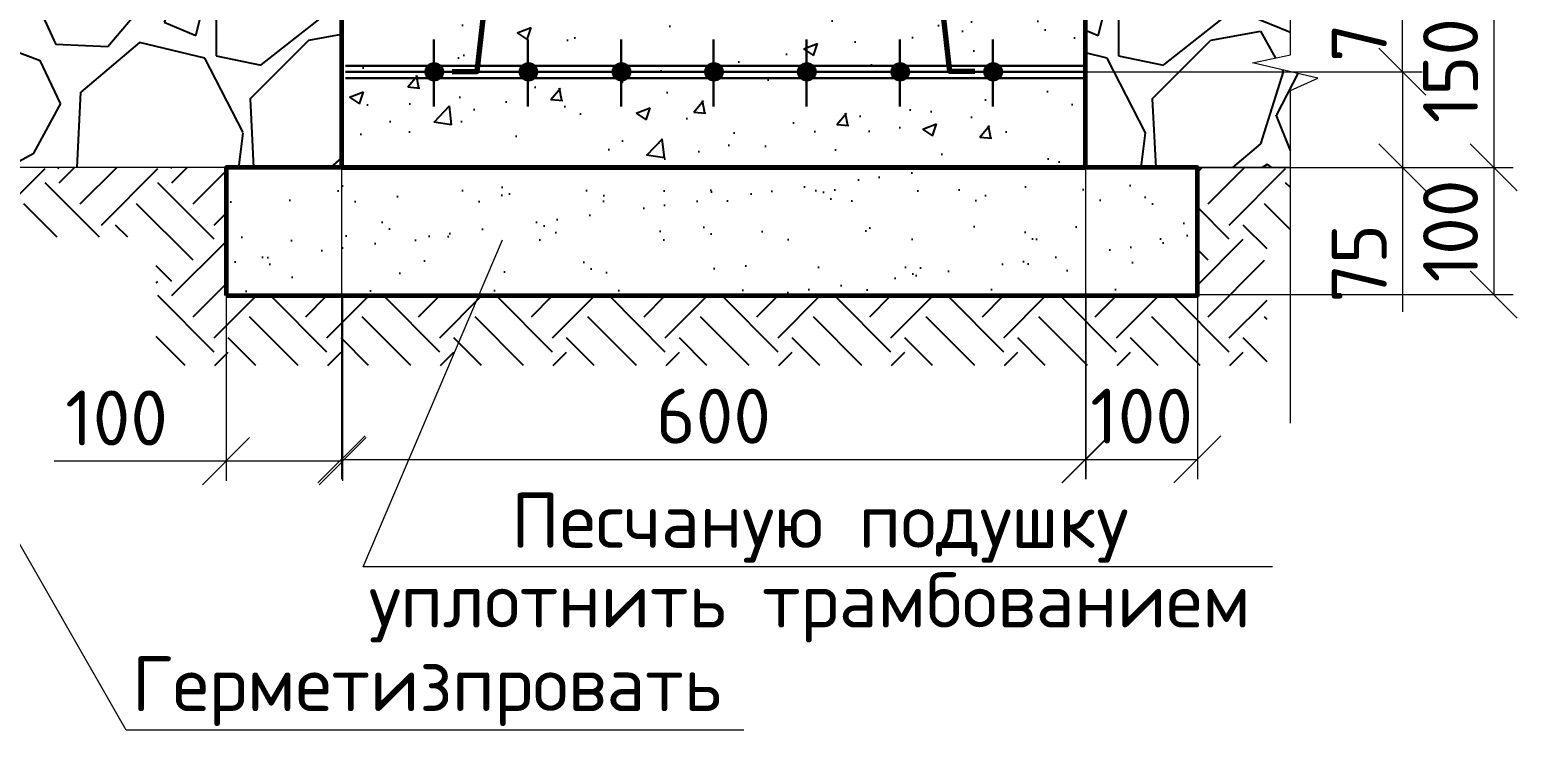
# Model space of a CAD drawing. Header units: millimetres. Extents: x -112426 to 6776, y 1218 to 38707.
# Drawn here: x 4044.8 to 4139.6, y 1518.6 to 1563.2 of the extents above; entities that cross this region are included whole.
import ezdxf

# ---------------------------------------------------------------- set-up
doc = ezdxf.new("R2010")
doc.units = ezdxf.units.MM
for name, color, linetype, lineweight in [('12  Размер', 7, 'Continuous', 20), ('Объекты проект.', 1, 'Continuous', 80), ('Объекты проектирования', 1, 'Continuous', 60), ('Размерный', 4, 'Continuous', 30)]:
    doc.layers.add(name, color=color, linetype=linetype, lineweight=lineweight)
doc.layers.add('РАЗМЕР', color=7, linetype='Continuous')
doc.layers.add('Штриховка', color=7, linetype='Continuous')
doc.styles.add('-ISOCPEUR-', font='isocpeur.TTF')
doc.styles.add('GOST', font='gost.shx', dxfattribs={"oblique": 15})
doc.dimstyles.new('М 1 к 100', dxfattribs={"dimtxt": 3.5, "dimasz": 3, "dimexe": 1.25, "dimexo": 0, "dimgap": 1, "dimtad": 1, "dimdec": 0, "dimlfac": 100, "dimtxsty": 'GOST', "dimblk": 'OBLIQUE', "dimcen": 5, "dimclrd": 256, "dimclre": 256, "dimclrt": 256, "dimazin": 2, "dimtfac": 1, "dimtdec": 0, "dimtmove": 0, "dimatfit": 3, "dimldrblk": 'NONE', "dimfxl": 0, "dimlwd": -1, "dimlwe": -1, "dimarcsym": 2})

# ---------------------------------------------------------------- blocks, each defined once
blk = doc.blocks.new('_Oblique')
at = {"color": 0, "linetype": 'ByBlock', "lineweight": -2}
blk.add_line((-0.5, -0.5), (0.5, 0.5), dxfattribs=at)
blk = doc.blocks.new('*D68')
at = {"layer": '12  Размер', "ltscale": 50, "transparency": 16777216}
for p, q in [((4112.062, 1566.762), (4139.319, 1566.762)), ((4138.069, 1566.762), (4138.069, 1554.432)), ((4112.062, 1554.432), (4139.319, 1554.432))]:
    blk.add_line(p, q, dxfattribs=at)
at = {"layer": 'Defpoints', "color": 0, "ltscale": 50, "transparency": 16777216}
for p in [(4112.062, 1566.762), (4112.062, 1554.432), (4138.069, 1554.432)]:
    blk.add_point(p, dxfattribs=at)
at = {"layer": '12  Размер', "ltscale": 50, "transparency": 16777216, "xscale": 3, "yscale": 3, "zscale": 3}
for p, rotation in [((4138.069, 1566.762), 90), ((4138.069, 1554.432), 270)]:
    blk.add_blockref('_Oblique', p, dxfattribs=dict(at, rotation=rotation))
at = {"layer": '12  Размер', "ltscale": 50, "transparency": 16777216, "insert": (4135.319, 1560.597), "char_height": 3.5, "attachment_point": 5, "rotation": 90, "style": '-ISOCPEUR-'}
blk.add_mtext('150', dxfattribs=at)
blk = doc.blocks.new('_None')
blk = doc.blocks.new('*D69')
at = {"layer": '12  Размер', "ltscale": 50, "transparency": 16777216}
for p, q in [((4112.062, 1554.432), (4139.319, 1554.432)), ((4138.069, 1554.432), (4138.069, 1546.345)), ((4119.192, 1546.345), (4139.319, 1546.345))]:
    blk.add_line(p, q, dxfattribs=at)
at = {"layer": 'Defpoints', "color": 0, "ltscale": 50, "transparency": 16777216}
for p in [(4112.062, 1554.432), (4119.192, 1546.345), (4138.069, 1546.345)]:
    blk.add_point(p, dxfattribs=at)
at = {"layer": '12  Размер', "ltscale": 50, "transparency": 16777216, "xscale": 3, "yscale": 3, "zscale": 3}
for p, rotation in [((4138.069, 1554.432), 90), ((4138.069, 1546.345), 270)]:
    blk.add_blockref('_Oblique', p, dxfattribs=dict(at, rotation=rotation))
at = {"layer": '12  Размер', "ltscale": 50, "transparency": 16777216, "insert": (4135.319, 1550.389), "char_height": 3.5, "attachment_point": 5, "rotation": 90, "style": '-ISOCPEUR-'}
blk.add_mtext('100', dxfattribs=at)
blk = doc.blocks.new('*D70')
at = {"layer": '12  Размер', "ltscale": 50, "transparency": 16777216}
for p, q in [((4057.319, 1546.271), (4057.319, 1534.486)), ((4064.743, 1546.271), (4064.743, 1534.486)), ((4057.319, 1535.736), (4046.369, 1535.736)), ((4064.743, 1535.736), (4057.319, 1535.736))]:
    blk.add_line(p, q, dxfattribs=at)
at = {"layer": 'Defpoints', "color": 0, "ltscale": 50, "transparency": 16777216}
for p in [(4057.319, 1546.271), (4064.743, 1546.271), (4057.319, 1535.736)]:
    blk.add_point(p, dxfattribs=at)
at = {"layer": '12  Размер', "ltscale": 50, "transparency": 16777216, "xscale": 3, "yscale": 3, "zscale": 3, "rotation": 180}
blk.add_blockref('_Oblique', (4057.319, 1535.736), dxfattribs=at)
at = {"layer": '12  Размер', "ltscale": 50, "transparency": 16777216, "xscale": 3, "yscale": 3, "zscale": 3}
blk.add_blockref('_Oblique', (4064.743, 1535.736), dxfattribs=at)
at = {"layer": '12  Размер', "ltscale": 50, "transparency": 16777216, "insert": (4050.344, 1538.486), "char_height": 3.5, "attachment_point": 5, "style": '-ISOCPEUR-'}
blk.add_mtext('100', dxfattribs=at)
blk = doc.blocks.new('*D62')
at = {"layer": '12  Размер', "ltscale": 50, "transparency": 16777216}
for p, q in [((4112.09, 1546.272), (4112.09, 1534.599)), ((4119.192, 1546.345), (4119.192, 1534.599)), ((4112.09, 1535.849), (4119.192, 1535.849))]:
    blk.add_line(p, q, dxfattribs=at)
at = {"layer": 'Defpoints', "color": 0, "ltscale": 50, "transparency": 16777216}
for p in [(4112.09, 1546.272), (4119.192, 1546.345), (4119.192, 1535.849)]:
    blk.add_point(p, dxfattribs=at)
at = {"layer": '12  Размер', "ltscale": 50, "transparency": 16777216, "xscale": 3, "yscale": 3, "zscale": 3, "rotation": 180}
blk.add_blockref('_Oblique', (4112.09, 1535.849), dxfattribs=at)
at = {"layer": '12  Размер', "ltscale": 50, "transparency": 16777216, "xscale": 3, "yscale": 3, "zscale": 3}
blk.add_blockref('_Oblique', (4119.192, 1535.849), dxfattribs=at)
at = {"layer": '12  Размер', "ltscale": 50, "transparency": 16777216, "insert": (4115.641, 1538.599), "char_height": 3.5, "attachment_point": 5, "style": '-ISOCPEUR-'}
blk.add_mtext('100', dxfattribs=at)
blk = doc.blocks.new('*D63')
at = {"layer": '12  Размер', "ltscale": 50, "transparency": 16777216}
for p, q in [((4111.991, 1560.521), (4133.502, 1560.521)), ((4132.252, 1560.521), (4132.252, 1554.432)), ((4112.062, 1554.432), (4133.502, 1554.432)), ((4132.252, 1554.432), (4132.252, 1545.232))]:
    blk.add_line(p, q, dxfattribs=at)
at = {"layer": 'Defpoints', "color": 0, "ltscale": 50, "transparency": 16777216}
for p in [(4111.991, 1560.521), (4112.062, 1554.432), (4132.252, 1554.432)]:
    blk.add_point(p, dxfattribs=at)
at = {"layer": '12  Размер', "ltscale": 50, "transparency": 16777216, "xscale": 3, "yscale": 3, "zscale": 3}
for p, rotation in [((4132.252, 1560.521), 90), ((4132.252, 1554.432), 270)]:
    blk.add_blockref('_Oblique', p, dxfattribs=dict(at, rotation=rotation))
at = {"layer": '12  Размер', "ltscale": 50, "transparency": 16777216, "insert": (4129.502, 1548.332), "char_height": 3.5, "attachment_point": 5, "rotation": 90, "style": '-ISOCPEUR-'}
blk.add_mtext('75', dxfattribs=at)
blk = doc.blocks.new('*D64')
at = {"layer": '12  Размер', "ltscale": 50, "transparency": 16777216}
for p, q in [((4112.062, 1566.762), (4133.502, 1566.762)), ((4132.252, 1560.521), (4132.252, 1566.762)), ((4111.991, 1560.521), (4133.502, 1560.521))]:
    blk.add_line(p, q, dxfattribs=at)
at = {"layer": 'Defpoints', "color": 0, "ltscale": 50, "transparency": 16777216}
for p in [(4112.062, 1566.762), (4132.252, 1566.762), (4111.991, 1560.521)]:
    blk.add_point(p, dxfattribs=at)
at = {"layer": '12  Размер', "ltscale": 50, "transparency": 16777216, "xscale": 3, "yscale": 3, "zscale": 3}
for p, rotation in [((4132.252, 1566.762), 90), ((4132.252, 1560.521), 270)]:
    blk.add_blockref('_Oblique', p, dxfattribs=dict(at, rotation=rotation))
at = {"layer": '12  Размер', "ltscale": 50, "transparency": 16777216, "insert": (4129.502, 1563.642), "char_height": 3.5, "attachment_point": 5, "rotation": 90, "style": '-ISOCPEUR-'}
blk.add_mtext('75', dxfattribs=at)
blk = doc.blocks.new('*D59')
at = {"layer": '12  Размер', "ltscale": 50, "transparency": 16777216}
for p, q in [((4064.675, 1554.432), (4064.675, 1534.599)), ((4112.062, 1554.432), (4112.062, 1534.599)), ((4064.675, 1535.849), (4112.062, 1535.849))]:
    blk.add_line(p, q, dxfattribs=at)
at = {"layer": 'Defpoints', "color": 0, "ltscale": 50, "transparency": 16777216}
for p in [(4064.675, 1554.432), (4112.062, 1554.432), (4112.062, 1535.849)]:
    blk.add_point(p, dxfattribs=at)
at = {"layer": '12  Размер', "ltscale": 50, "transparency": 16777216, "xscale": 3, "yscale": 3, "zscale": 3, "rotation": 180}
blk.add_blockref('_Oblique', (4064.675, 1535.849), dxfattribs=at)
at = {"layer": '12  Размер', "ltscale": 50, "transparency": 16777216, "xscale": 3, "yscale": 3, "zscale": 3}
blk.add_blockref('_Oblique', (4112.062, 1535.849), dxfattribs=at)
at = {"layer": '12  Размер', "ltscale": 50, "transparency": 16777216, "insert": (4088.368, 1538.599), "char_height": 3.5, "attachment_point": 5, "style": '-ISOCPEUR-'}
blk.add_mtext('600', dxfattribs=at)

msp = doc.modelspace()

# ---------------------------------------------------------------- hatches: boundary and pattern name
at = {"layer": 'Объекты проект.'}
h = msp.add_hatch(color=7, dxfattribs=at)
h.dxf.hatch_style = 1
h.paths.add_polyline_path([(4071.025, 1560.517, 1), (4070.143, 1560.517, 1)])
h = msp.add_hatch(color=7, dxfattribs=at)
h.dxf.hatch_style = 1
h.paths.add_polyline_path([(4077.019, 1560.517, 1), (4076.137, 1560.517, 1)])
h = msp.add_hatch(color=7, dxfattribs=at)
h.dxf.hatch_style = 1
h.paths.add_polyline_path([(4082.947, 1560.517, 1), (4082.065, 1560.517, 1)])
h = msp.add_hatch(color=7, dxfattribs=at)
h.dxf.hatch_style = 1
h.paths.add_polyline_path([(4088.842, 1560.517, 1), (4087.96, 1560.517, 1)])
h = msp.add_hatch(color=7, dxfattribs=at)
h.dxf.hatch_style = 1
h.paths.add_polyline_path([(4094.756, 1560.517, 1), (4093.874, 1560.517, 1)])
h = msp.add_hatch(color=7, dxfattribs=at)
h.dxf.hatch_style = 1
h.paths.add_polyline_path([(4100.708, 1560.517, 1), (4099.826, 1560.517, 1)])
h = msp.add_hatch(color=7, dxfattribs=at)
h.dxf.hatch_style = 1
h.paths.add_polyline_path([(4106.623, 1560.517, 1), (4105.742, 1560.517, 1)])
at = {"layer": 'Штриховка'}
h = msp.add_hatch(dxfattribs=at)
h.set_pattern_fill('AR-SAND', scale=0.1, style=0)
h.set_pattern_definition([(37.5, (-11935.481, 5552.363), (-0.1600031, 4.8941324), [0, -3.8608, 0, -4.318, 0, -4.1275]), (7.5, (-11935.481, 5552.363), (4.4952328, 7.168251), [0, -2.0828, 0, -3.4798, 0, -1.3335]), (327.5, (-11938.605, 5552.363), (7.9099237, 0.0143718), [0, -1.27, 0, -4.572, 0, -5.969]), (317.5, (-11938.605, 5552.363), (7.6355645, 2.2292932), [0, -0.635, 0, -2.9972, 0, -3.429])])
h.paths.add_polyline_path([(4119.192, 1554.432), (4057.319, 1554.432), (4057.319, 1546.271), (4119.192, 1546.271)])
h.paths.add_polyline_path([(4101.123, 1604.756), (4101.123, 1626.892), (4092.108, 1626.892), (4092.108, 1584.122, -0.414214), (4081.62, 1573.634), (4075.621, 1572.28), (4075.621, 1566.873), (4101.123, 1566.873)])
h.paths.add_polyline_path([(4084.757, 1626.892), (4075.621, 1626.892), (4075.621, 1604.681), (4075.621, 1579.727), (4081.506, 1580.987, 0.424866), (4084.757, 1584.122)], flags=17)
h.paths.add_polyline_path([(4081.929, 1569.135), (4093.274, 1569.135), (4094.9, 1575.201), (4083.555, 1575.201)], flags=24)
h = msp.add_hatch(dxfattribs=at)
h.set_pattern_fill('GRAVEL', scale=0.8, angle=45, style=0)
h.set_pattern_definition([(273.012788, (-11939.5041, 5577.0767), (14.36840978, -244.2629665), [2.733772, -270.64387]), (229.969741, (-11939.3604, 5574.34675), (158.052506844, 186.78932807), [4.691238, -464.43239]), (177.510447, (-11942.3778, 5570.7546), (301.73660567, -14.36840968), [3.307852, -327.477782]), (312.273689, (-11944.3894, 5561.5589), (-272.99978605, 301.736605697), [4.272036, -422.9315]), (337.833654, (-11941.5157, 5558.3978), (-244.262966497, 100.57886855), [4.18907, -414.718462]), (42.273689, (-11937.6362, 5556.8173), (-301.736605697, -272.99978605), [4.272036, -422.9315]), (82.6942405, (-11934.47516, 5559.691), (-43.105229362, -330.473425258), [5.64955, -559.304923]), (117.2553284, (-11933.7567, 5565.29465), (-215.52614687, 416.683884036), [5.333756, -528.042053]), (166.4295656, (-11936.1994, 5570.0362), (-301.736605674, 71.84204894), [4.286504, -424.364366]), (220.236358, (-11940.3662, 5571.042), (172.42091755, 143.68409791), [4.893706, -239.791496]), (267.397438, (-11944.102, 5567.88096), (-14.368409782, -330.473425256), [6.328623, -626.53418]), (183.814075, (-11930.021, 5575.64), (-186.78932732, -14.36840978), [2.160036, -213.844527]), (216.4692344, (-11932.1762, 5575.4962), (215.52614688, 158.05250777), [4.109456, -406.837112]), (270, (-11935.481, 5573.054), (14.36841, -14.36841), [2.873675, -25.863145]), (248.19859, (-11938.211, 5573.772), (43.1052294, 100.57886855), [1.54753, -153.20498]), (336.80141, (-11938.7857, 5572.335), (-57.4736392, 28.7368196), [2.188525, -107.238024]), (75.963757, (-11936.774, 5571.473), (14.3684098, 71.842049), [3.554557, -114.930385]), (206.56505, (-11935.912, 5574.9215), (43.1052294, 14.3684098), [2.570297, -61.687185]), (61.38954, (-11947.1194, 5564.0015), (100.578868556, 186.78932732), [3.600704, -356.470613]), (115.346176, (-11945.3951, 5567.1625), (100.57886855, -215.52614691), [3.020792, -299.057725]), (338.19859, (-11938.7857, 5577.7952), (-100.57886855, 43.1052294), [3.09504, -151.657469]), (28.61046, (-11935.912, 5576.6457), (-186.78932731, -100.57886857), [3.600704, -356.470613]), (24.443955, (-11938.211, 5555.093), (-100.57886856, -43.10522938), [3.472282, -170.141875]), (339.775141, (-11935.0499, 5556.5299), (-229.89455675, 86.21045864), [2.909377, -288.028747]), (111.80141, (-11924.2736, 5563.5704), (-43.1052294, 100.57886855), [3.09504, -151.657469]), (62.354025, (-11925.423, 5566.4441), (-129.31568813, -244.2629665), [3.406262, -337.219008]), (114.443955, (-11931.314, 5556.53), (43.10522938, -100.57886856), [1.73614, -171.878015]), (146.309932, (-11925.1357, 5562.7083), (-71.842049, 43.1052294), [1.036117, -102.57596]), (210.963757, (-11925.998, 5563.283), (57.4736392, 28.7368196), [4.18907, -79.592437]), (231.009006, (-11929.5899, 5561.1278), (129.315688135, 158.05250774), [3.882136, -384.33092]), (348.690068, (-11935.481, 5570.18), (-43.1052294, 14.3684098), [2.93059, -70.33421]), (38.1572266, (-11932.6073, 5569.6052), (272.99978607, 215.52614692), [5.116454, -506.528073]), (105.945396, (-11928.5841, 5572.7662), (43.10522938, -158.05250773), [2.092066, -207.115139]), (135, (-11929.159, 5574.778), (-28.73682, 2e-15), [1.2192, -19.1008]), (165.256437, (-11930.3083, 5561.2715), (158.05250773, -43.10522939), [2.822936, -279.471526]), (93.012787, (-11933.0383, 5561.9899), (-14.36840978, 244.2629665), [5.467543, -267.910098]), (45, (-11933.326, 5567.45), (2e-15, 28.73682), [5.2832, -15.0368]), (10.3048465, (-11929.5899, 5571.1857), (244.26296647, 43.10522951), [3.212876, -318.074534]), (299.054604, (-11926.4288, 5571.7604), (43.1052294, -71.84204897), [2.958633, -144.9732]), (252.6459754, (-11924.992, 5569.1741), (-129.315688172, -416.68388401), [4.81716, -476.899715]), (220.426079, (-11926.42885, 5564.5762), (-201.15773711, -172.420917525), [5.096236, -504.526772])])
h.paths.add_polyline_path([(4125.127, 1604.277), (4105.345, 1604.277), (4105.345, 1569.806), (4125.127, 1580.737), (4125.127, 1581.455), (4125.127, 1590.146), (4126.858, 1590.926), (4122.71, 1591.891), (4125.127, 1592.404)])
h.paths.add_polyline_path([(4125.127, 1580.737), (4105.345, 1569.806), (4105.345, 1566.873), (4108.285, 1566.873), (4125.127, 1575.949)])
h.paths.add_polyline_path([(4125.127, 1575.949), (4108.285, 1566.873), (4112.062, 1566.873), (4112.062, 1554.432), (4119.192, 1554.432), (4125.127, 1554.432), (4125.127, 1559.339), (4126.858, 1560.119), (4122.71, 1561.083), (4125.127, 1561.597)])
h.paths.add_polyline_path([(4064.675, 1566.873), (4071.402, 1566.873), (4071.402, 1571.328), (4028.74, 1561.697), (4028.74, 1560.842), (4028.738, 1557.385), (4030.43, 1554.432), (4064.675, 1554.432)])
h.paths.add_polyline_path([(4071.402, 1604.277), (4042.554, 1604.277), (4066.279, 1577.727), (4071.402, 1578.824)])
h.paths.add_polyline_path([(4042.554, 1604.277), (4028.724, 1604.277), (4028.724, 1599.632), (4028.724, 1570.542), (4028.744, 1570.546), (4028.744, 1569.69), (4066.279, 1577.727)])
h.paths.add_polyline_path([(3958.406, 1599.632), (3958.406, 1604.277), (3949.29, 1604.277), (3949.29, 1592.723), (3949.29, 1591.648), (3951.021, 1591.245), (3949.29, 1590.465), (3949.29, 1580.212), (3958.406, 1577.334)])
h.paths.add_polyline_path([(3958.406, 1577.334), (3949.29, 1580.212), (3949.29, 1578.911), (3958.406, 1573.442)])
h.paths.add_polyline_path([(3958.406, 1573.442), (3949.29, 1578.911), (3949.29, 1573.164), (3949.29, 1572.088), (3951.021, 1571.686), (3949.29, 1570.906), (3949.29, 1564.188), (3958.406, 1560.906)])
h.paths.add_polyline_path([(3958.406, 1560.906), (3949.29, 1564.188), (3949.29, 1554.432), (3958.406, 1554.432)])
h.paths.add_polyline_path([(4110.095, 1594.582), (4115.595, 1594.582), (4117.448, 1601.497), (4111.948, 1601.497)], flags=24)
h.paths.add_polyline_path([(4060.411, 1594.582), (4065.911, 1594.582), (4067.764, 1601.497), (4062.264, 1601.497)], flags=24)
at = {"layer": 'Штриховка', "lineweight": 25}
h = msp.add_hatch(dxfattribs=at)
h.set_pattern_fill('AR-CONC', scale=0.05, style=0)
h.set_pattern_definition([(50, (-11935.481, 5628.97), (9.1092334, -0.7969543), [0.9525, -10.4775]), (355, (-11935.481, 5628.97), (-1.762171, 9.552842), [0.762, -8.382029]), (100.451445, (-11934.722, 5628.904), (7.3470624, 8.7558876), [0.8095004, -8.904512]), (46.1842, (-11935.481, 5631.51), (13.553952, -2.1021164), [1.42875, -15.71625]), (96.63556, (-11934.351, 5631.335), (11.870207, 12.371306), [1.214251, -13.35678]), (351.18415, (-11935.481, 5631.51), (11.870207, 12.371306), [1.142998, -12.572987]), (21, (-11934.211, 5630.875), (7.5807196, -5.11326), [0.9525, -10.4775]), (326, (-11934.211, 5630.875), (3.0901014, 9.2093983), [0.762, -8.382]), (71.451445, (-11933.579, 5630.449), (10.670821, 4.0961384), [0.8095004, -8.904497]), (37.5, (-11935.481, 5628.9702), (0.15443016, 4.22775194), [0, -8.2804, 0, -8.509, 0, -8.41375]), (7.5, (-11935.481, 5628.97), (3.3409831, 5.0090287), [0, -4.8514, 0, -8.0899, 0, -3.20675]), (327.5, (-11938.313, 5628.97), (6.77952976, -0.2864372), [0, -3.175, 0, -9.906, 0, -13.1445]), (317.5, (-11939.583, 5628.97), (7.406459, 1.2713246), [0, -4.1275, 0, -6.5786, 0, -9.3345])])
h.paths.add_polyline_path([(4112.062, 1566.873), (4064.675, 1566.873), (4064.675, 1554.432), (4112.062, 1554.432)])
at = {"layer": 'Штриховка'}
h = msp.add_hatch(dxfattribs=at)
h.set_pattern_fill('EARTH', scale=0.8, angle=45, style=0)
h.set_pattern_definition([(45, (-11935.481, 5552.363), (4e-16, 7.1842049), [5.08, -5.08]), (45, (-11936.828, 5553.71), (4e-16, 7.1842049), [5.08, -5.08]), (45, (-11938.175, 5555.057), (4e-16, 7.1842049), [5.08, -5.08]), (135, (-11938.175, 5555.955), (-7.1842049, 4e-16), [5.08, -5.08]), (135, (-11936.828, 5557.302), (-7.1842049, 4e-16), [5.08, -5.08]), (135, (-11935.481, 5558.6493), (-7.1842049, 4e-16), [5.08, -5.08])])
h.paths.add_polyline_path([(3949.29, 1554.432), (3949.29, 1549.991), (3953.965, 1549.991), (3953.97, 1520.085), (4033.165, 1520.085), (4033.165, 1549.661), (4030.43, 1554.432), (4028.724, 1554.432), (4028.724, 1529.018), (4028.724, 1524.526), (3958.406, 1524.526), (3958.406, 1529.018), (3958.406, 1554.432)])
h.paths.add_polyline_path([(4052.877, 1549.991), (4052.877, 1541.83), (4071.517, 1541.83), (4073.407, 1546.271), (4057.319, 1546.271), (4057.319, 1554.432), (4030.43, 1554.432), (4033.165, 1549.661), (4033.165, 1549.991)])
h.paths.add_polyline_path([(4123.633, 1541.83), (4123.633, 1549.991), (4125.127, 1549.991), (4125.127, 1554.432), (4119.192, 1554.432), (4119.192, 1546.271), (4073.407, 1546.271), (4071.517, 1541.83)])

# ---------------------------------------------------------------- linework, layer by layer
at = {"layer": '12  Размер', "color": 7, "ltscale": 50}
for p, q in [((4050.96, 1518.61), (4026.8, 1560.767)), ((4066.059, 1529.003), (4074.922, 1549.833)), ((4123.979, 1529.003), (4066.059, 1529.003)), ((4090.302, 1518.61), (4050.96, 1518.61))]:
    msp.add_line(p, q, dxfattribs=at)
at = {"layer": 'Объекты проект.', "color": 7}
for centre in [(4070.584, 1560.517), (4076.578, 1560.517), (4082.506, 1560.517), (4088.401, 1560.517), (4094.315, 1560.517), (4100.267, 1560.517), (4106.183, 1560.517)]:
    msp.add_circle(centre, 0.441, dxfattribs=at)
at = {"layer": 'Объекты проектирования', "color": 7, "lineweight": 70, "ltscale": 50}
for points in [[(4105.014, 1560.537), (4103.429, 1560.537), (4101.123, 1580.686), (4101.123, 1584.283)], [(4071.729, 1560.537), (4073.314, 1560.537), (4074.633, 1572.057)]]:
    msp.add_lwpolyline(points, dxfattribs=at)
at = {"layer": 'Объекты проектирования', "color": 7}
for points in [[(4064.675, 1554.432), (4112.062, 1554.432), (4112.062, 1566.873), (4064.675, 1566.873)], [(4057.319, 1546.271), (4119.192, 1546.271), (4119.192, 1554.432), (4057.319, 1554.432)]]:
    msp.add_lwpolyline(points, close=True, dxfattribs=at)
at = {"layer": 'Размерный', "color": 7}
for p, q in [((4070.555, 1558.306), (4070.555, 1562.571)), ((4076.55, 1558.306), (4076.55, 1562.571)), ((4082.478, 1558.306), (4082.478, 1562.571)), ((4088.372, 1558.306), (4088.372, 1562.571)), ((4094.286, 1558.306), (4094.286, 1562.571)), ((4100.238, 1558.306), (4100.238, 1562.571)), ((4106.154, 1558.306), (4106.154, 1562.571)), ((4111.991, 1560.89), (4064.924, 1560.89)), ((4111.991, 1560.521), (4064.924, 1560.521)), ((4111.991, 1560.112), (4064.924, 1560.112))]:
    msp.add_line(p, q, dxfattribs=at)
at = {"layer": 'Размерный', "color": 7, "linetype": 'ByBlock', "lineweight": 13}
msp.add_line((4125.127, 1554.432), (4028.724, 1554.432), dxfattribs=at)
at = {"layer": 'Размерный', "color": 7, "linetype": 'ByBlock', "lineweight": 13, "flags": 128}
msp.add_lwpolyline([(4125.127, 1538.16), (4125.127, 1559.339), (4126.858, 1560.119), (4122.71, 1561.083), (4125.127, 1561.597), (4125.127, 1581.455)], dxfattribs=at)

# ---------------------------------------------------------------- texts
at = {"layer": 'РАЗМЕР', "color": 7, "style": '-ISOCPEUR-'}
for s, p in [('Песчаную подушку', (4075.479, 1530.219)), ('уплотнить трамбованием', (4066.415, 1525.149)), ('Герметизпровать', (4051.316, 1519.826))]:
    msp.add_text(s, height=3.5, dxfattribs=at).set_placement(p)

# ---------------------------------------------------------------- dimensions: what is measured, and where the dimension line sits
at = {"layer": '12  Размер', "color": 7, "ltscale": 50}
for base, p1, p2, text, picture, middle in [((4132.252, 1566.762), (4111.991, 1560.521), (4112.062, 1566.762), '75', '*D64', (4129.502, 1563.642)), ((4138.069, 1554.432), (4112.062, 1566.762), (4112.062, 1554.432), '150', '*D68', (4135.319, 1560.597)), ((4132.252, 1554.432), (4111.991, 1560.521), (4112.062, 1554.432), '75', '*D63', (4129.502, 1548.332)), ((4138.069, 1546.345), (4112.062, 1554.432), (4119.192, 1546.345), '100', '*D69', (4135.319, 1550.389))]:
    dim = msp.add_linear_dim(base=base, p1=p1, p2=p2, angle=90, text=text, dimstyle='М 1 к 100', override={"dimtxsty": '-ISOCPEUR-'}, dxfattribs=at)
    dim.commit()
    dim.dimension.update_dxf_attribs({"geometry": picture, "text_midpoint": middle})
for base, p1, p2, text, picture, middle in [((4112.062, 1535.849), (4064.675, 1554.432), (4112.062, 1554.432), '600', '*D59', (4088.368, 1538.599)), ((4057.319, 1535.736), (4064.743, 1546.271), (4057.319, 1546.271), '100', '*D70', (4050.344, 1538.486))]:
    dim = msp.add_linear_dim(base=base, p1=p1, p2=p2, text=text, dimstyle='М 1 к 100', override={"dimtxsty": '-ISOCPEUR-'}, dxfattribs=at)
    dim.commit()
    dim.dimension.update_dxf_attribs({"geometry": picture, "text_midpoint": middle})
dim = msp.add_linear_dim(base=(4119.192, 1535.849), p1=(4112.09, 1546.272), p2=(4119.192, 1546.345), text='100', dimstyle='М 1 к 100', override={"dimtxsty": '-ISOCPEUR-'}, dxfattribs=at)
dim.commit()
dim.dimension.update_dxf_attribs({"geometry": '*D62', "text_midpoint": (4115.641, 1535.849), "dimtype": 160})

doc.saveas('drawing.dxf')
